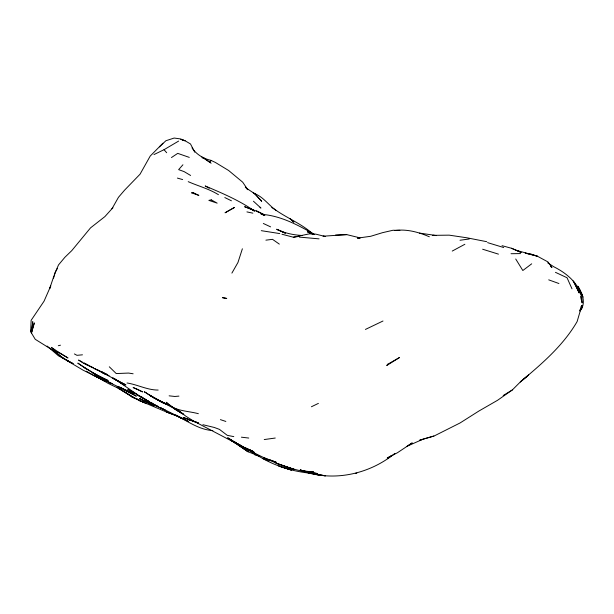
<?xml version="1.0" encoding="UTF-8"?>
<svg xmlns="http://www.w3.org/2000/svg" width="614" height="614" viewBox="0 0 614 614"><rect width="100%" height="100%" fill="white"/><g stroke="black" fill="none" stroke-linecap="round" stroke-linejoin="round"><path stroke-width="0.92" d="M94.702 375.538L102.246 379.606L83.151 370.196L63.05 358.254L51.898 348.998L57.708 353.303L35.236 339.304L30.7 331.767L31.13 320.331L44.047 301.19L50.739 285.978L49.734 288.426L53.925 275.932M31.529 333.394L32.757 321.644L31.467 332.765L34.269 323.056L31.467 332.765M30.7 331.767L31.076 329.941M201.806 156.992L210.203 162.556L210.932 160.354C203.38 158.665 196.35 154.39 192.028 147.897M581.021 307.115L581.842 305.572L577.122 321.567C563.176 345.674 541.694 363.941 520.649 381.632L520.296 381.954L528.639 374.977L520.649 381.632L512.329 389.959L497.563 400.282L478.805 411.088L460.07 422.962L434.397 435.871L419.776 440.146L422.309 439.394M53.541 278.15L55.298 272.132L57.34 268.525M242.376 248.785L237.956 262.485L231.892 273.115M54.293 274.773L58.499 264.941L64.892 257.289L71.777 250.619L90.542 227.863L104.894 216.604L112.876 207.739L111.994 208.752L118.448 197.324L124.627 190.11L140.038 174.207L150.2 156.086L162.91 143.239M226.673 298.396L222.368 297.637L226.696 298.488M580.974 307.246L581.842 305.572M579.946 311.129C586.301 303.715 582.64 293.53 577.928 286.301L578.388 288.15M580.053 310.277L582.187 307.445L579.662 310.254M182.926 164.775L178.643 169.633L184.116 171.613L190.609 175.466M159.364 146.892L165.895 140.744L174.146 138.05L180.616 138.933L185.106 140.783L190.486 143.952L194.745 152.188M531.701 263.813L522.829 270.521L515.722 259.001M300.461 469.848L305.803 472.143C336.342 481.514 370.326 473.409 394.871 453.416M387.38 458.65L392.169 455.327L387.227 458.029L397.45 452.733L412.232 442.894L407.074 446.24L423.169 439.14L433.86 436.086M171.452 157.545L177.722 153.37L189.296 157.384M178.62 141.082L164.038 149.693L153.968 154.575M512.329 389.959L503.188 395.523M234.325 207.455L225.039 212.789L234.356 207.586M464.875 244.272L452.249 251.065M365.422 329.434L382.99 321.007M311.421 406.767L318.397 403.383M58.322 345.713L60.471 345.191M275.256 438.035L264.243 439.555M281.995 234.249L293.4 237.219L309.364 233.85L315.734 234.126L325.428 236.559L323.094 236.206L346.726 234.617L359.888 237.825M355.376 473.371L356.818 473.148M293.4 237.219L299.663 236.306M460.001 240.251L469.234 238.992M265.9 240.166L272.501 239.33L279.324 244.111M82.468 354.823L76.95 355.322L74.394 353.933M178.95 396.107L174.852 396.467L169.119 395.83M335.536 235.055L346.726 234.617M511.025 253.72L520.572 253.59M299.394 237.104L319.065 238.861M212.851 430.575C199.289 429.823 187.638 421.265 175.88 415.217M158.159 390.067C147.329 390.082 137.613 384.64 127.037 382.975M202.236 157.875L203.917 157.998L210.203 162.556M359.965 238.347L357.409 238.14L370.726 236.283L382.545 232.668L393.006 230.258L399.883 230.403L394.902 230.511C406.798 228.892 418.495 232.084 429.339 236.774M313.04 473.432C295.434 472.12 278.165 467.139 262.708 458.535L268.886 461.037M314.207 473.693L315.941 473.862M302.334 235.477C293.438 235.055 284.704 233.143 276.653 229.252L285.426 233.136M261.288 230.672L279.769 233.589M241.409 437.183L248.754 438.051M312.465 473.532L308.489 473.056L314.383 474.008L303.139 470.654M419.531 233.097L436.508 235.576L432.786 235.346L449.179 235.154L466.855 237.787L486.725 241.686M133.123 373.78L128.579 373.066L116.246 373.565L109.3 366.796M198.36 413.69C187.447 410.72 174.307 411.357 166.248 402.254L175.427 409.523L183.709 414.412L176.494 409.116L185.881 416.231L193.425 420.966L244.303 447.629M263.368 215.13L264.795 215.376M233.788 436.623L227.295 435.349L219.436 429.37L214.271 427.459L202.881 424.711M246.928 211.907L252.853 213.158M313.102 472.519L317.714 473.601C287.344 470.815 260.067 456.632 233.988 441.888L242.3 446.447M182.473 140.099L185.106 140.783L180.754 139.393M264.688 215.222L261.111 214.286C280.56 215.598 297.905 224.993 314.445 234.425M502.052 245.692L511.508 248.263L521.056 252.377L511.508 248.263M516.236 250.305L537.288 256.153L547.972 261.932L551.948 267.581L550.597 266.399M311.95 473.079L319.004 475.075L309.318 472.542M177.4 178.083L182.634 179.587M487.585 242.63L503.71 247.534M482.635 249.223L498.468 254.142M231.133 440.284L248.209 451.804L259.737 456.317M254.495 454.675L258.97 456.087M172.488 413.966L166.294 411.94L142.425 401.832L146.562 403.659M302.794 470.501L311.666 473.409L306.286 471.399M220.411 419.638L225.845 421.442M198.314 422.892L183.241 417.466L198.261 423.015L187.078 419.055L191.253 420.483M259.384 212.436L256.775 211.201L264.511 214.862L257.45 211.454L244.602 206.711L253.736 210.295L251.18 209.136L254.411 211.139M176.517 415.586L166.294 411.94L180.892 417.635M548.716 279.846L558.924 283.522M251.341 450.707L248.685 449.747L252.914 451.305M263.521 457.584L276.139 462.196L269.354 459.694M179.61 416.975L177.032 416.023L181.107 417.996M256.268 211.009L257.45 211.454M254.503 452.411L238.355 444.613L243.459 447.007M143.638 402.354L131.511 396.598L143.638 402.354L131.511 396.598L117.044 387.181M135.517 393.582L130.698 391.686L136.845 394.127M183.363 418.886L180.339 417.689L183.287 418.863M251.763 450.661L243.029 447.222L253.728 451.873M188.222 181.667C198.322 186.088 208.983 188.836 218.446 194.692M137.467 389.322L133.115 387.526L142.578 391.909L138.319 389.752M112.585 383.75L108.264 381.969L122.416 388.815L134.036 393.643L120.973 387.887L130.337 392.676L118.287 386.352M300.223 469.894L302.879 470.984L300.33 469.91M246.275 448.343L241.977 446.57L248.632 449.509M134.596 393.052L132.939 392.354L135.479 393.582M313.132 234.233L307.345 231.777L313.424 234.364M146.662 393.014L144.221 391.763L153.7 397.742L168.512 404.91M101.924 379.368L94.119 375.791L86.282 371.201M277.658 229.682L285.165 233.159M555.463 272.332L567.044 277.743L571.987 288.81M263.329 223.473L270.597 226.865M245.163 447.806L252.822 451.39M210.932 160.354L215.361 162.441L228.631 170.5L242.707 182.197L247.764 189.688L245.262 187.063M101.955 379.352L96.007 376.497L105.071 381.34M107.435 374.525L101.809 371.831L115.386 379.736L125.901 384.894L112.6 378.024L122.186 383.735L115.102 379.091M89.306 365.783L93.589 367.84M235.784 443.078L240.036 445.15M224.808 197.547L231.44 200.801M47.155 346.058L58.407 355.782L73.104 363.595M67.486 360.817L73.012 363.549M175.942 415.202L188.314 421.381L159.985 407.458L165.143 410.06L154.828 405.463L138.188 395.193L113.337 378.032M88.454 365.368L83.788 363.02L88.347 365.445L84.279 363.196M171.337 406.982L150.384 395.784L164.237 403.452L169.188 405.179L160.584 401.64L157.276 399.66M133.499 392.354L127.796 389.253L149.102 401.64M136.792 394.748L144.919 399.361M153.7 397.742L164.237 403.452L147.36 393.697M234.064 441.804L235.676 442.679M245.078 447.974L249.791 450.553L242.699 446.67M82.644 362.298L78.569 360.05L83.389 363.143L109.008 375.783L101.118 372.007L104.672 373.941L103.236 373.051M84.057 367.418L104.825 379.544L92.829 372.982L108.179 380.596L95.393 374.509L77.794 363.112L86.336 368.991M105.109 381.34L97.327 377.004L108.171 383.405L120.989 389.56L118.64 388.555L134.435 397.979L116.944 387.104M262.692 458.528L238.685 444.367M254.48 193.525L253.229 192.827L254.894 193.84L261.694 201.308L254.48 193.525C263.268 196.925 268.448 204.922 275.878 210.257M209.205 188.229L205.206 185.965C222.176 193.187 239.153 200.31 254.434 210.986M69.935 362.022L61.131 356.742L63.05 358.254L53.756 350.464M234.379 441.834L235.799 442.656M175.412 409.208L179.027 411.38L168.689 404.872M230.603 439.831L232.207 440.798M144.605 398.793L146.101 399.699M147.598 400.612L149.095 401.525M136.569 398.762L140.422 401.111L137.805 399.507M234.064 442.08L235.131 442.732L230.603 439.939M99.491 378.324L94.763 375.423M56.641 350.909L67.985 357.97L56.427 351.292L51.223 347.347L55.866 350.402M172.212 407.351L181.752 413.314L172.319 406.928M100.366 371.255L101.801 372.153M271.749 207.486L274.381 209.144C286.584 217.947 300.944 223.435 312.326 233.427M230.419 439.831L235.914 443.362L231.931 440.798M547.665 262.807L553.928 266.837C567.935 273.852 582.172 285.909 582.118 302.909L580.491 296.455M580.959 294.152L582.402 295.096L578.012 287.82M246.559 188.298L254.894 193.84M169.172 404.803L170.746 405.869M237.464 444.39L248.209 451.804L234.817 442.533M140.775 396.26L143.108 397.88M121.887 383.266L124.849 385.6M253.436 201.215L260.927 208.077L259.998 207.225M164.038 149.693L166.678 152.732M210.464 162.38L211.016 163.355M579.839 291.22L583.131 297.046M573.131 280.882L579.271 293.039L574.136 282.118M577.928 286.301L579.839 290.161M387.718 364.255L386.72 365.537L399.461 357.548L387.718 364.255M211.285 199.872L208.821 200.371L217.156 203.142L211.285 199.872M193.003 192.558L191.468 192.834L198.852 195.398L193.003 192.558M313.278 471.729L304.636 471.245L302.84 470.616L304.636 471.245L313.278 471.729M531.079 254.165L525.254 253.152L537.288 256.153L531.079 254.165M325.282 475.835L305.803 472.143L325.282 475.835M293.891 469.342L276.07 463.225L293.891 469.342M291.312 470.071L278.94 466.034L291.312 470.071M99.79 370.948L95.17 368.96L99.79 370.948M99.115 376.912L98.355 376.589L110.98 383.428L99.115 376.912M153.93 405.931L139.647 398.509L153.93 405.931M158.65 406.798L145.618 399.983L158.65 406.798M133.545 394.61L124.535 390.005L136.323 396.168L133.545 394.61M152.211 403.344L150.66 402.492L152.211 403.344M241.256 446.117L227.809 437.859L241.256 446.117M291.105 219.582L289.985 218.599L293.868 222.168L291.105 219.582"/></g></svg>
